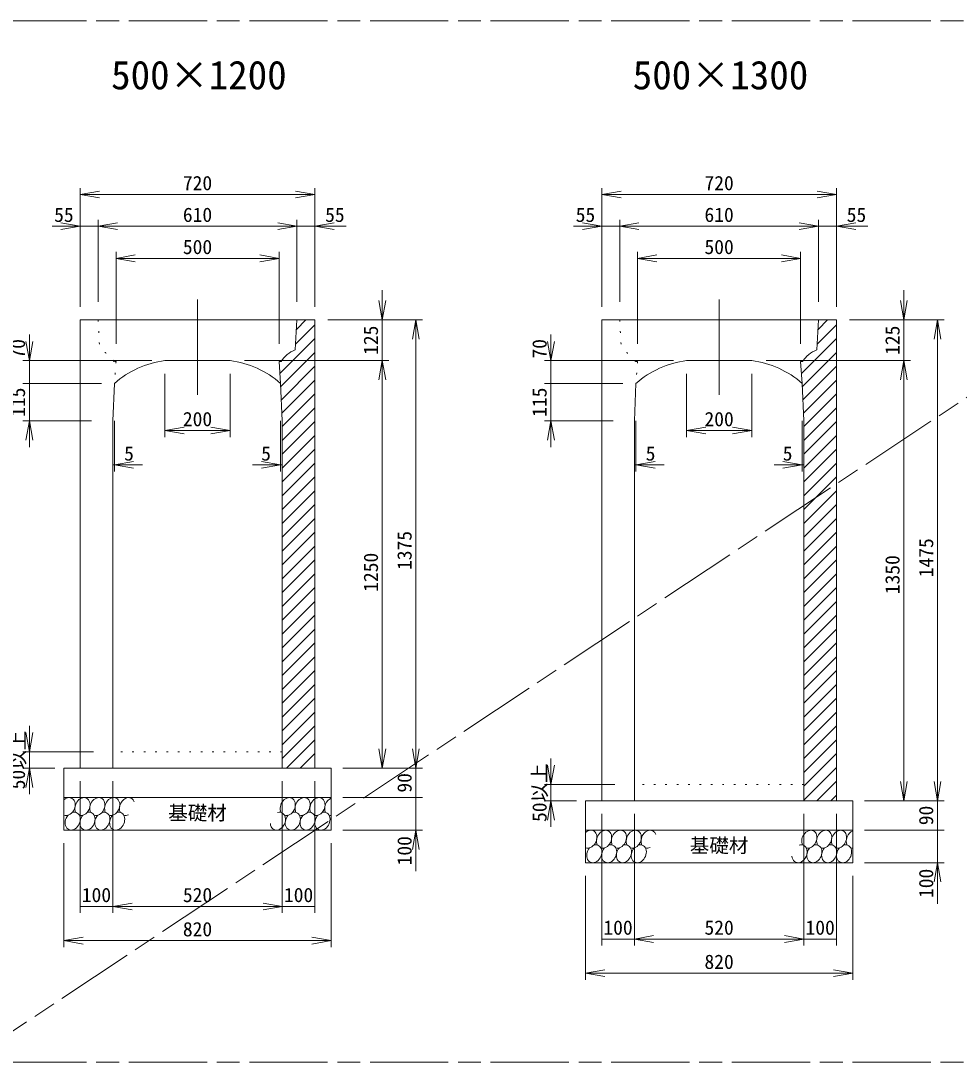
# Model space of a CAD drawing. Units: millimetres, scale not verified. Extents: x 2577 to 21887, y 2787 to 16449.
# Drawn here: x 14614 to 17493, y 6554 to 9748 of the extents above; entities that cross this region are included whole.
import ezdxf
from ezdxf.enums import TextEntityAlignment as Align

# ---------------------------------------------------------------- set-up
doc = ezdxf.new("R2010")
doc.units = ezdxf.units.MM
doc.header["$LTSCALE"] = 20
doc.linetypes.add('CHAIN', pattern=[18.5, 12, -1.5, 3.5, -1.5])
doc.linetypes.add('DOTTED', pattern=[1.75, 0.25, -1.5])
doc.layers.add('Layer1', color=4, linetype='Continuous', lineweight=18)
doc.styles.add('ＭＳ ゴシック-5.0-0.0', font='')
doc.styles.get('ＭＳ ゴシック-5.0-0.0').set_extended_font_data('ＭＳ ゴシック-5.0-0.0')

msp = doc.modelspace()

# ---------------------------------------------------------------- linework, layer by layer
at = {"layer": 'Layer1', "linetype": 'CHAIN'}
for p, q in [((19255.7, 9747.8), (14445.9, 9747.8)), ((19255.7, 9747.8), (14445.9, 6553.83)), ((19255.7, 6553.83), (14445.9, 6553.83))]:
    msp.add_line(p, q, dxfattribs=at)
at = {"layer": 'Layer1'}
for p, q in [((14796.5, 8870.58), (14796.5, 9235.02)), ((15516.5, 8870.58), (15516.5, 9235.02)), ((16396.5, 8870.58), (16396.5, 9235.02)), ((17116.5, 8870.58), (17116.5, 9235.02)), ((14796.5, 9215.02), (14855.59, 9225.44)), ((14796.5, 9215.02), (15516.5, 9215.02)), ((14796.5, 9215.02), (14855.59, 9204.6)), ((15516.5, 9215.02), (15457.41, 9225.44)), ((15516.5, 9215.02), (15457.41, 9204.6)), ((16396.5, 9215.02), (16455.59, 9225.44)), ((16396.5, 9215.02), (17116.5, 9215.02)), ((16396.5, 9215.02), (16455.59, 9204.6)), ((17116.5, 9215.02), (17057.41, 9225.44)), ((17116.5, 9215.02), (17057.41, 9204.6)), ((14851.5, 8885.58), (14851.5, 9137.78)), ((15461.5, 8885.58), (15461.5, 9137.78)), ((16451.5, 8885.58), (16451.5, 9137.78)), ((17061.5, 8885.58), (17061.5, 9137.78)), ((14796.5, 9117.78), (14710.25, 9117.78)), ((14796.5, 9117.78), (14737.41, 9128.2)), ((14796.5, 9117.78), (14737.41, 9107.37)), ((14796.5, 9117.78), (14851.5, 9117.78)), ((14851.5, 9117.78), (14910.59, 9128.2)), ((14851.5, 9117.78), (14910.59, 9128.2)), ((14851.5, 9117.78), (14910.59, 9107.37)), ((14851.5, 9117.78), (14911.5, 9117.78)), ((14851.5, 9117.78), (15461.5, 9117.78)), ((14851.5, 9117.78), (14910.59, 9107.37)), ((15461.5, 9117.78), (15401.5, 9117.78)), ((15461.5, 9117.78), (15402.41, 9128.2)), ((15461.5, 9117.78), (15402.41, 9128.2)), ((15461.5, 9117.78), (15402.41, 9107.37)), ((15461.5, 9117.78), (15402.41, 9107.37)), ((15461.5, 9117.78), (15516.5, 9117.78)), ((15516.5, 9117.78), (15575.59, 9128.2)), ((15516.5, 9117.78), (15575.59, 9107.37)), ((15516.5, 9117.78), (15612.43, 9117.78)), ((16396.5, 9117.78), (16310.25, 9117.78)), ((16396.5, 9117.78), (16337.41, 9128.2)), ((16396.5, 9117.78), (16337.41, 9107.37)), ((16396.5, 9117.78), (16451.5, 9117.78)), ((16451.5, 9117.78), (16510.59, 9128.2)), ((16451.5, 9117.78), (16510.59, 9128.2)), ((16451.5, 9117.78), (16510.59, 9107.37)), ((16451.5, 9117.78), (16511.5, 9117.78)), ((16451.5, 9117.78), (17061.5, 9117.78)), ((16451.5, 9117.78), (16510.59, 9107.37)), ((17061.5, 9117.78), (17001.5, 9117.78)), ((17061.5, 9117.78), (17002.41, 9128.2)), ((17061.5, 9117.78), (17002.41, 9128.2)), ((17061.5, 9117.78), (17002.41, 9107.37)), ((17061.5, 9117.78), (17002.41, 9107.37)), ((17061.5, 9117.78), (17116.5, 9117.78)), ((17116.5, 9117.78), (17175.59, 9128.2)), ((17116.5, 9117.78), (17175.59, 9107.37)), ((17116.5, 9117.78), (17212.43, 9117.78)), ((14906.5, 8757.58), (14906.5, 9039.15)), ((15406.5, 8757.58), (15406.5, 9039.15)), ((16506.5, 8757.58), (16506.5, 9039.15)), ((17006.5, 8757.58), (17006.5, 9039.15)), ((14906.5, 9019.15), (14965.59, 9029.57)), ((15406.5, 9019.15), (14906.5, 9019.15)), ((14906.5, 9019.15), (14965.59, 9008.73)), ((15406.5, 9019.15), (15347.41, 9029.57)), ((15406.5, 9019.15), (15347.41, 9008.73)), ((16506.5, 9019.15), (16565.59, 9029.57)), ((17006.5, 9019.15), (16506.5, 9019.15)), ((16506.5, 9019.15), (16565.59, 9008.73)), ((17006.5, 9019.15), (16947.41, 9029.57)), ((17006.5, 9019.15), (16947.41, 9008.73)), ((15723.29, 8705.58), (15723.29, 8921.79)), ((17323.29, 8705.58), (17323.29, 8921.79)), ((15156.5, 8600.27), (15156.5, 8892.74)), ((15723.29, 8830.58), (15712.87, 8889.67)), ((15723.29, 8830.58), (15733.71, 8889.67)), ((16756.5, 8600.27), (16756.5, 8892.74)), ((17323.29, 8830.58), (17312.87, 8889.67)), ((17323.29, 8830.58), (17333.71, 8889.67)), ((14796.5, 8830.58), (15461.5, 8830.58)), ((14796.5, 7455.58), (14796.5, 8830.58)), ((15461.5, 8830.58), (15456.5, 8738.36)), ((15457.49, 8756.57), (15516.5, 8815.58)), ((15459.92, 8801.43), (15489.07, 8830.58)), ((15461.5, 8830.58), (15516.5, 8830.58)), ((15516.5, 7455.58), (15516.5, 8830.58)), ((15556.5, 8830.58), (15743.29, 8830.58)), ((15596.5, 8830.58), (15846.5, 8830.58)), ((15826.5, 8830.58), (15816.09, 8771.49)), ((15826.5, 8830.58), (15836.92, 8771.49)), ((15826.5, 7455.58), (15826.5, 8830.58)), ((16396.5, 8830.58), (17061.5, 8830.58)), ((16396.5, 7355.58), (16396.5, 8830.58)), ((17061.5, 8830.58), (17056.5, 8738.36)), ((17057.49, 8756.57), (17116.5, 8815.58)), ((17059.92, 8801.43), (17089.07, 8830.58)), ((17061.5, 8830.58), (17116.5, 8830.58)), ((17116.5, 7355.58), (17116.5, 8830.58)), ((17156.5, 8830.58), (17343.29, 8830.58)), ((17196.5, 8830.58), (17446.5, 8830.58)), ((17426.5, 8830.58), (17416.09, 8771.49)), ((17426.5, 8830.58), (17436.92, 8771.49)), ((17426.5, 7355.58), (17426.5, 8830.58)), ((14640.66, 8705.58), (14640.66, 8785.58)), ((16240.66, 8705.58), (16240.66, 8785.58)), ((14640.66, 8705.58), (14630.24, 8764.67)), ((14640.66, 8705.58), (14651.08, 8764.67)), ((15409.24, 8665.89), (15516.5, 8773.16)), ((16240.66, 8705.58), (16230.24, 8764.67)), ((16240.66, 8705.58), (16251.08, 8764.67)), ((17009.24, 8665.89), (17116.5, 8773.16)), ((15411.91, 8626.14), (15516.5, 8730.73)), ((17011.91, 8626.14), (17116.5, 8730.73)), ((15016.5, 8705.58), (14620.66, 8705.58)), ((14640.66, 8635.58), (14640.66, 8715.58)), ((14640.66, 8705.58), (14640.66, 8635.58)), ((15156.5, 8705.58), (15056.5, 8705.58)), ((15156.5, 8705.58), (15256.5, 8705.58)), ((15743.29, 8705.58), (15300.71, 8705.58)), ((15406.5, 8702.58), (15412.82, 8702.58)), ((15406.5, 8702.58), (15411.5, 8635.58)), ((15413.68, 8585.48), (15516.5, 8688.3)), ((15723.29, 8705.58), (15712.87, 8646.49)), ((15723.29, 8705.58), (15712.87, 8646.49)), ((15723.29, 8705.58), (15733.71, 8646.49)), ((15723.29, 8705.58), (15723.29, 8625.58)), ((15723.29, 8705.58), (15733.71, 8646.49)), ((15723.29, 7455.58), (15723.29, 8705.58)), ((16616.5, 8705.58), (16220.66, 8705.58)), ((16240.66, 8635.58), (16240.66, 8715.58)), ((16240.66, 8705.58), (16240.66, 8635.58)), ((16756.5, 8705.58), (16656.5, 8705.58)), ((16756.5, 8705.58), (16856.5, 8705.58)), ((17343.29, 8705.58), (16900.71, 8705.58)), ((17006.5, 8702.58), (17012.82, 8702.58)), ((17006.5, 8702.58), (17011.5, 8635.58)), ((17013.68, 8585.48), (17116.5, 8688.3)), ((17323.29, 8705.58), (17312.87, 8646.49)), ((17323.29, 8705.58), (17312.87, 8646.49)), ((17323.29, 8705.58), (17333.71, 8646.49)), ((17323.29, 8705.58), (17323.29, 8625.58)), ((17323.29, 8705.58), (17333.71, 8646.49)), ((17323.29, 7355.58), (17323.29, 8705.58)), ((15056.5, 8665.58), (15056.5, 8471.11)), ((15256.5, 8665.58), (15256.5, 8471.11)), ((16656.5, 8665.58), (16656.5, 8471.11)), ((16856.5, 8665.58), (16856.5, 8471.11)), ((14861.5, 8635.58), (14620.66, 8635.58)), ((14640.66, 8635.58), (14640.66, 8520.58)), ((14901.5, 8635.58), (14896.5, 8520.58)), ((15411.5, 8635.58), (15416.5, 8520.58)), ((15415.44, 8544.82), (15516.5, 8645.88)), ((16461.5, 8635.58), (16220.66, 8635.58)), ((16240.66, 8635.58), (16240.66, 8520.58)), ((16501.5, 8635.58), (16496.5, 8520.58)), ((17011.5, 8635.58), (17016.5, 8520.58)), ((17015.44, 8544.82), (17116.5, 8645.88)), ((15416.5, 8503.45), (15516.5, 8603.45)), ((17016.5, 8503.45), (17116.5, 8603.45)), ((15416.5, 8461.02), (15516.5, 8561.02)), ((17016.5, 8461.02), (17116.5, 8561.02)), ((14831.5, 8520.58), (14620.66, 8520.58)), ((14640.66, 8520.58), (14630.24, 8461.49)), ((14640.66, 8520.58), (14651.08, 8461.49)), ((14640.66, 8520.58), (14640.66, 8440.58)), ((14896.5, 7455.58), (14896.5, 8520.58)), ((14901.5, 8520.58), (14901.5, 8365.76)), ((15056.5, 8491.11), (15115.59, 8501.53)), ((15256.5, 8491.11), (15197.41, 8501.53)), ((15411.5, 8520.58), (15411.5, 8365.76)), ((15416.5, 7455.58), (15416.5, 8520.58)), ((15416.5, 8418.6), (15516.5, 8518.6)), ((16431.5, 8520.58), (16220.66, 8520.58)), ((16240.66, 8520.58), (16230.24, 8461.49)), ((16240.66, 8520.58), (16251.08, 8461.49)), ((16240.66, 8520.58), (16240.66, 8440.58)), ((16496.5, 7355.58), (16496.5, 8520.58)), ((16501.5, 8520.58), (16501.5, 8365.76)), ((16656.5, 8491.11), (16715.59, 8501.53)), ((16856.5, 8491.11), (16797.41, 8501.53)), ((17011.5, 8520.58), (17011.5, 8365.76)), ((17016.5, 7355.58), (17016.5, 8520.58)), ((17016.5, 8418.6), (17116.5, 8518.6)), ((15056.5, 8491.11), (15256.5, 8491.11)), ((15056.5, 8491.11), (15115.59, 8480.69)), ((15256.5, 8491.11), (15197.41, 8480.69)), ((15416.5, 8376.17), (15516.5, 8476.17)), ((16656.5, 8491.11), (16856.5, 8491.11)), ((16656.5, 8491.11), (16715.59, 8480.69)), ((16856.5, 8491.11), (16797.41, 8480.69)), ((17016.5, 8376.17), (17116.5, 8476.17)), ((15416.5, 8333.74), (15516.5, 8433.74)), ((17016.5, 8333.74), (17116.5, 8433.74)), ((14896.5, 8385.76), (14901.5, 8385.76)), ((14901.5, 8385.76), (14960.59, 8396.18)), ((14901.5, 8385.76), (14960.59, 8375.34)), ((14901.5, 8385.76), (14988.1, 8385.76)), ((15411.5, 8385.76), (15324.9, 8385.76)), ((15411.5, 8385.76), (15352.41, 8396.18)), ((15411.5, 8385.76), (15352.41, 8375.34)), ((15416.5, 8385.76), (15411.5, 8385.76)), ((15416.5, 8291.32), (15516.5, 8391.32)), ((16496.5, 8385.76), (16501.5, 8385.76)), ((16501.5, 8385.76), (16560.59, 8396.18)), ((16501.5, 8385.76), (16560.59, 8375.34)), ((16501.5, 8385.76), (16588.1, 8385.76)), ((17011.5, 8385.76), (16924.9, 8385.76)), ((17011.5, 8385.76), (16952.41, 8396.18)), ((17011.5, 8385.76), (16952.41, 8375.34)), ((17016.5, 8385.76), (17011.5, 8385.76)), ((17016.5, 8291.32), (17116.5, 8391.32)), ((15416.5, 8248.89), (15516.5, 8348.89)), ((17016.5, 8248.89), (17116.5, 8348.89)), ((15416.5, 8206.47), (15516.5, 8306.47)), ((17016.5, 8206.47), (17116.5, 8306.47)), ((15416.5, 8164.04), (15516.5, 8264.04)), ((17016.5, 8164.04), (17116.5, 8264.04)), ((15416.5, 8121.61), (15516.5, 8221.61)), ((17016.5, 8121.61), (17116.5, 8221.61)), ((15416.5, 8079.19), (15516.5, 8179.19)), ((17016.5, 8079.19), (17116.5, 8179.19)), ((15416.5, 8036.76), (15516.5, 8136.76)), ((17016.5, 8036.76), (17116.5, 8136.76)), ((15416.5, 7994.33), (15516.5, 8094.33)), ((17016.5, 7994.33), (17116.5, 8094.33)), ((15416.5, 7951.91), (15516.5, 8051.91)), ((17016.5, 7951.91), (17116.5, 8051.91)), ((15416.5, 7909.48), (15516.5, 8009.48)), ((17016.5, 7909.48), (17116.5, 8009.48)), ((15416.5, 7867.05), (15516.5, 7967.05)), ((17016.5, 7867.05), (17116.5, 7967.05)), ((15416.5, 7824.63), (15516.5, 7924.63)), ((17016.5, 7824.63), (17116.5, 7924.63)), ((15416.5, 7782.2), (15516.5, 7882.2)), ((17016.5, 7782.2), (17116.5, 7882.2)), ((15416.5, 7739.78), (15516.5, 7839.78)), ((17016.5, 7739.78), (17116.5, 7839.78)), ((15416.5, 7697.35), (15516.5, 7797.35)), ((17016.5, 7697.35), (17116.5, 7797.35)), ((15416.5, 7654.92), (15516.5, 7754.92)), ((17016.5, 7654.92), (17116.5, 7754.92)), ((15416.5, 7612.5), (15516.5, 7712.5)), ((17016.5, 7612.5), (17116.5, 7712.5)), ((15416.5, 7570.07), (15516.5, 7670.07)), ((17016.5, 7570.07), (17116.5, 7670.07)), ((15416.5, 7527.64), (15516.5, 7627.64)), ((17016.5, 7527.64), (17116.5, 7627.64)), ((14640.66, 7505.58), (14640.66, 7585.58)), ((15416.5, 7485.22), (15516.5, 7585.22)), ((17016.5, 7485.22), (17116.5, 7585.22)), ((14640.66, 7505.58), (14630.24, 7564.67)), ((14640.66, 7505.58), (14651.08, 7564.67)), ((15429.29, 7455.58), (15516.5, 7542.79)), ((17016.5, 7442.79), (17116.5, 7542.79)), ((15723.29, 7455.58), (15712.87, 7514.67)), ((15723.29, 7455.58), (15733.71, 7514.67)), ((15826.5, 7455.58), (15816.09, 7514.67)), ((15826.5, 7455.58), (15836.92, 7514.67)), ((14837.14, 7505.58), (14620.66, 7505.58)), ((14640.66, 7505.58), (14640.66, 7455.58)), ((15471.72, 7455.58), (15516.5, 7500.36)), ((16240.66, 7405.58), (16240.66, 7485.58)), ((17016.5, 7400.36), (17116.5, 7500.36)), ((14718.75, 7455.58), (14620.66, 7455.58)), ((14640.66, 7455.58), (14630.24, 7396.49)), ((14640.66, 7455.58), (14651.08, 7396.49)), ((14640.66, 7455.58), (14640.66, 7375.58)), ((14746.5, 7455.58), (14746.5, 7265.58)), ((14746.5, 7455.58), (15566.5, 7455.58)), ((15566.5, 7455.58), (15566.5, 7265.58)), ((15602.48, 7455.58), (15846.5, 7455.58)), ((15826.5, 7455.58), (15826.5, 7365.58)), ((16240.66, 7405.58), (16230.24, 7464.67)), ((16240.66, 7405.58), (16251.08, 7464.67)), ((17016.5, 7357.94), (17116.5, 7457.94)), ((14796.5, 7415.58), (14796.5, 7011.52)), ((14896.5, 7415.58), (14896.5, 7011.52)), ((15416.5, 7415.58), (15416.5, 7011.52)), ((15516.5, 7415.58), (15516.5, 7011.52)), ((17056.57, 7355.58), (17116.5, 7415.51)), ((17323.29, 7355.58), (17312.87, 7414.67)), ((17323.29, 7355.58), (17333.71, 7414.67)), ((17426.5, 7355.58), (17416.09, 7414.67)), ((17426.5, 7355.58), (17436.92, 7414.67)), ((16437.14, 7405.58), (16220.66, 7405.58)), ((16240.66, 7405.58), (16240.66, 7355.58)), ((14746.5, 7365.58), (15566.5, 7365.58)), ((15602.48, 7365.58), (15846.5, 7365.58)), ((15826.5, 7365.58), (15826.5, 7285.58)), ((15826.5, 7365.58), (15826.5, 7265.58)), ((15826.5, 7365.58), (15826.5, 7285.58)), ((16318.75, 7355.58), (16220.66, 7355.58)), ((16240.66, 7355.58), (16230.24, 7296.49)), ((16240.66, 7355.58), (16251.08, 7296.49)), ((16240.66, 7355.58), (16240.66, 7275.58)), ((16346.5, 7355.58), (16346.5, 7165.58)), ((16346.5, 7355.58), (17166.5, 7355.58)), ((17099, 7355.58), (17116.5, 7373.08)), ((17166.5, 7355.58), (17166.5, 7165.58)), ((17202.48, 7355.58), (17446.5, 7355.58)), ((17426.5, 7355.58), (17426.5, 7265.58)), ((16396.5, 7315.58), (16396.5, 6911.52)), ((16496.5, 7315.58), (16496.5, 6911.52)), ((17016.5, 7315.58), (17016.5, 6911.52)), ((17116.5, 7315.58), (17116.5, 6911.52)), ((15566.5, 7265.58), (14746.5, 7265.58)), ((15602.48, 7265.58), (15846.5, 7265.58)), ((15826.5, 7265.58), (15816.09, 7206.49)), ((15826.5, 7265.58), (15836.92, 7206.49)), ((15826.5, 7265.58), (15826.5, 7139.68)), ((16346.5, 7265.58), (17166.5, 7265.58)), ((17202.48, 7265.58), (17446.5, 7265.58)), ((17426.5, 7265.58), (17426.5, 7185.58)), ((17426.5, 7265.58), (17426.5, 7165.58)), ((17426.5, 7265.58), (17426.5, 7185.58)), ((14746.5, 7225.58), (14746.5, 6906.62)), ((15566.5, 7225.58), (15566.5, 6906.62)), ((17166.5, 7165.58), (16346.5, 7165.58)), ((17202.48, 7165.58), (17446.5, 7165.58)), ((17426.5, 7165.58), (17416.09, 7106.49)), ((17426.5, 7165.58), (17436.92, 7106.49)), ((17426.5, 7165.58), (17426.5, 7039.68)), ((16346.5, 7125.58), (16346.5, 6806.62)), ((17166.5, 7125.58), (17166.5, 6806.62)), ((14796.5, 7031.52), (14896.5, 7031.52)), ((14896.5, 7031.52), (14955.59, 7041.94)), ((14896.5, 7031.52), (14955.59, 7041.94)), ((14896.5, 7031.52), (15416.5, 7031.52)), ((14896.5, 7031.52), (14955.59, 7021.1)), ((14896.5, 7031.52), (14955.59, 7021.1)), ((14896.5, 7031.52), (14956.5, 7031.52)), ((15416.5, 7031.52), (15356.5, 7031.52)), ((15416.5, 7031.52), (15357.41, 7041.94)), ((15416.5, 7031.52), (15357.41, 7041.94)), ((15416.5, 7031.52), (15357.41, 7021.1)), ((15416.5, 7031.52), (15357.41, 7021.1)), ((15416.5, 7031.52), (15516.5, 7031.52)), ((14746.5, 6926.62), (14805.59, 6937.03)), ((15566.5, 6926.62), (15507.41, 6937.03)), ((16396.5, 6931.52), (16496.5, 6931.52)), ((16496.5, 6931.52), (16555.59, 6941.94)), ((16496.5, 6931.52), (16555.59, 6941.94)), ((16496.5, 6931.52), (17016.5, 6931.52)), ((16496.5, 6931.52), (16555.59, 6921.1)), ((16496.5, 6931.52), (16555.59, 6921.1)), ((16496.5, 6931.52), (16556.5, 6931.52)), ((17016.5, 6931.52), (16956.5, 6931.52)), ((17016.5, 6931.52), (16957.41, 6941.94)), ((17016.5, 6931.52), (16957.41, 6941.94)), ((17016.5, 6931.52), (16957.41, 6921.1)), ((17016.5, 6931.52), (16957.41, 6921.1)), ((17016.5, 6931.52), (17116.5, 6931.52)), ((14746.5, 6926.62), (15566.5, 6926.62)), ((14746.5, 6926.62), (14805.59, 6916.2)), ((15566.5, 6926.62), (15507.41, 6916.2)), ((16346.5, 6826.62), (16405.59, 6837.03)), ((17166.5, 6826.62), (17107.41, 6837.03)), ((16346.5, 6826.62), (17166.5, 6826.62)), ((16346.5, 6826.62), (16405.59, 6816.2)), ((17166.5, 6826.62), (17107.41, 6816.2))]:
    msp.add_line(p, q, dxfattribs=at)
at = {"layer": 'Layer1', "linetype": 'DOTTED', "lineweight": 13}
for p, q in [((14851.5, 8830.58), (14856.5, 8738.36)), ((16451.5, 8830.58), (16456.5, 8738.36)), ((14906.5, 8702.58), (14900.17, 8702.58)), ((14906.5, 8702.58), (14901.5, 8635.58)), ((16506.5, 8702.58), (16500.17, 8702.58)), ((16506.5, 8702.58), (16501.5, 8635.58)), ((15416.5, 7505.58), (14896.5, 7505.58)), ((17016.5, 7405.58), (16496.5, 7405.58))]:
    msp.add_line(p, q, dxfattribs=at)
for centre in [(14830.9, 8662.56), (16430.9, 8662.56)]:
    msp.add_arc(centre, 80, 30.01756, 71.34006, dxfattribs=at)
at = {"layer": 'Layer1'}
for centre, radius, start, end in [((15482.09, 8662.56), 80, 108.65994, 149.98244), ((17082.09, 8662.56), 80, 108.65994, 149.98244), ((15092.02, 8420.32), 287.46, 97.09792, 131.51118), ((15220.98, 8420.32), 287.46, 48.48882, 82.90208), ((16692.02, 8420.32), 287.46, 97.09792, 131.51118), ((16820.98, 8420.32), 287.46, 48.48882, 82.90208)]:
    msp.add_arc(centre, radius, start, end, dxfattribs=at)
for centre, start_param, end_param in [((14758.12, 7337.76), 3.1641089, 7.3535633), ((14803.65, 7337.76), 3.2518953, 8.9063261), ((14849.17, 7337.76), 3.2518953, 8.9063261), ((14894.7, 7337.76), 3.2518953, 8.9063261), ((14940.22, 7337.76), 5.610227, 8.9063261), ((15433.36, 7337.76), 3.2518953, 8.9063261), ((15478.89, 7337.76), 3.2518953, 8.9063261), ((15524.41, 7337.76), 3.2518953, 8.9063261), ((15569.94, 7337.76), 0.6949414, 2.6231408), ((14773.5, 7293.1), 1.1965976, 6.8860585), ((14819.03, 7293.1), 1.1965976, 6.8860585), ((14864.55, 7293.1), 1.1965976, 6.8860585), ((14910.07, 7293.1), 1.1965976, 6.8860585), ((15403.22, 7293.1), 2.1791837, 6.8860585), ((15448.74, 7293.1), 1.1965976, 6.8860585), ((15494.27, 7293.1), 1.1965976, 6.8860585), ((15539.79, 7293.1), 1.1965976, 6.8860585), ((14940.22, 7337.76), 3.2518953, 3.8893366), ((15569.94, 7337.76), 3.2518953, 3.5395455), ((16358.12, 7237.76), 3.1641089, 7.3535633), ((16403.65, 7237.76), 3.2518953, 8.9063261), ((16449.17, 7237.76), 3.2518953, 8.9063261), ((16494.7, 7237.76), 3.2518953, 8.9063261), ((16540.22, 7237.76), 5.610227, 8.9063261), ((17033.36, 7237.76), 3.2518953, 8.9063261), ((17078.89, 7237.76), 3.2518953, 8.9063261), ((17124.41, 7237.76), 3.2518953, 8.9063261), ((17169.94, 7237.76), 0.6949414, 2.6231408), ((16373.5, 7193.1), 1.1965976, 6.8860585), ((16419.03, 7193.1), 1.1965976, 6.8860585), ((16464.55, 7193.1), 1.1965976, 6.8860585), ((16510.07, 7193.1), 1.1965976, 6.8860585), ((17003.22, 7193.1), 2.1791837, 6.8860585), ((17048.74, 7193.1), 1.1965976, 6.8860585), ((17094.27, 7193.1), 1.1965976, 6.8860585), ((17139.79, 7193.1), 1.1965976, 6.8860585), ((16540.22, 7237.76), 3.2518953, 3.8893366), ((17169.94, 7237.76), 3.2518953, 3.5395455)]:
    msp.add_ellipse(centre, major_axis=(12.08, 25.9), ratio=0.766667, start_param=start_param, end_param=end_param, dxfattribs=at)

# ---------------------------------------------------------------- texts
at = {"layer": 'Layer1', "color": 7, "style": 'ＭＳ ゴシック-5.0-0.0'}
for s, p in [('500×1200', (15160.72, 9625.62)), ('500×1300', (16760.72, 9625.62))]:
    msp.add_text(s, height=87.98, dxfattribs=at).set_placement(p, align=Align.TOP_CENTER)
for s, p in [('720', (15156.5, 9215.02)), ('720', (16756.5, 9215.02)), ('55', (14746.55, 9117.78)), ('610', (15156.5, 9117.78)), ('55', (15577.86, 9117.78)), ('55', (16346.55, 9117.78)), ('610', (16756.5, 9117.78)), ('55', (17177.86, 9117.78)), ('500', (15156.5, 9019.15)), ('500', (16756.5, 9019.15)), ('200', (15156.5, 8491.11)), ('200', (16756.5, 8491.11)), ('5', (14946.33, 8385.76)), ('5', (15366.67, 8385.76)), ('5', (16546.33, 8385.76)), ('5', (16966.67, 8385.76)), ('基礎材', (15156.5, 7283.42)), ('基礎材', (16756.5, 7183.42)), ('100', (14846.5, 7031.52)), ('520', (15156.5, 7031.52)), ('100', (15466.5, 7031.52)), ('820', (15156.5, 6926.62)), ('100', (16446.5, 6931.52)), ('520', (16756.5, 6931.52)), ('100', (17066.5, 6931.52)), ('820', (16756.5, 6826.62))]:
    msp.add_text(s, height=43.99, dxfattribs=at).set_placement(p, align=Align.BOTTOM_CENTER)
for s, p in [('125', (15723.29, 8768.08)), ('125', (17323.29, 8768.08)), ('70', (14640.66, 8741.91)), ('70', (16240.66, 8741.91)), ('115', (14640.66, 8578.08)), ('115', (16240.66, 8578.08)), ('1375', (15826.5, 8123.32)), ('1475', (17426.5, 8101.03)), ('1250', (15723.29, 8056.44)), ('1350', (17323.29, 8049.01)), ('50以上', (14640.66, 7480.58)), ('50以上', (16240.66, 7380.58)), ('90', (15826.5, 7410.58)), ('90', (17426.5, 7310.58)), ('100', (15826.5, 7202.23)), ('100', (17426.5, 7102.23))]:
    msp.add_text(s, height=43.99, rotation=90, dxfattribs=at).set_placement(p, align=Align.BOTTOM_CENTER)

doc.saveas('drawing.dxf')
